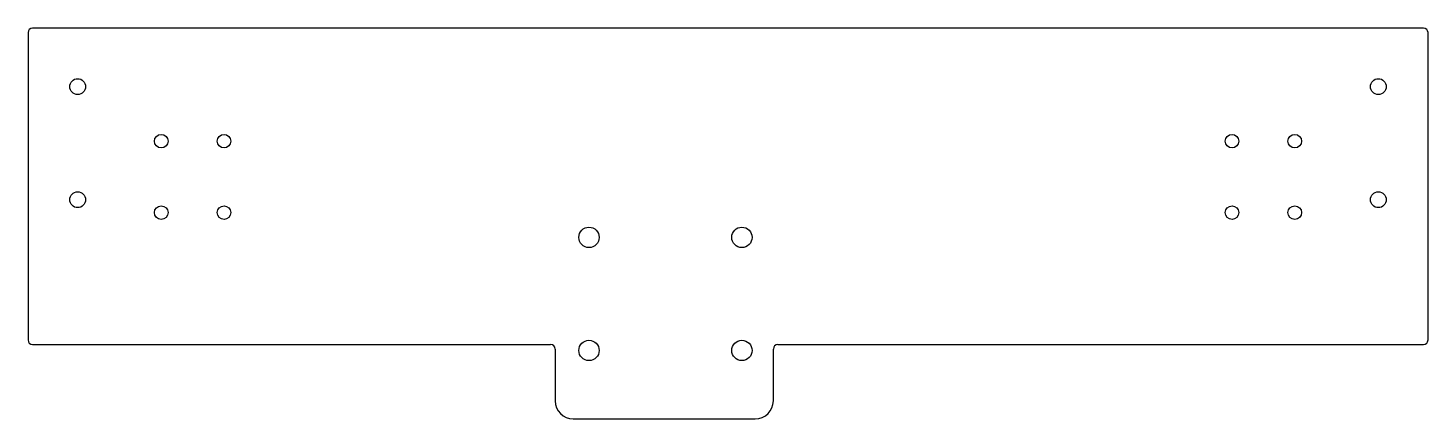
# Model space of a CAD drawing. Header units: millimetres. Extents: x -10 to 300, y -26 to 60.
import ezdxf

# ---------------------------------------------------------------- set-up
doc = ezdxf.new("R2010")
doc.units = ezdxf.units.MM

msp = doc.modelspace()

# ---------------------------------------------------------------- linework, layer by layer
at = {"color": 7, "linetype": 'Continuous', "lineweight": 25}
for p, q in [((-10, 58.95), (-10, -9)), ((299, 59.95), (-9, 59.95)), ((300, -9), (300, 58.95)), ((-9, -10), (105.72, -10)), ((106.72, -11), (106.72, -22.46)), ((155.04, -22.46), (155.04, -11)), ((156.04, -10), (299, -10)), ((110.72, -26.46), (151.04, -26.46))]:
    msp.add_line(p, q, dxfattribs=at)
for centre, radius in [((1, 47), 1.75), ((289, 47), 1.75), ((19.5, 34.95), 1.5), ((33.4, 34.95), 1.5), ((256.6, 34.95), 1.5), ((270.5, 34.95), 1.5), ((1, 22), 1.75), ((289, 22), 1.75), ((19.5, 19.15), 1.5), ((33.4, 19.15), 1.5), ((256.6, 19.15), 1.5), ((270.5, 19.15), 1.5), ((114.22, 13.68), 2.25), ((148.08, 13.68), 2.25), ((114.22, -11.32), 2.25), ((148.08, -11.32), 2.25)]:
    msp.add_circle(centre, radius, dxfattribs=at)
for centre, radius, start, end in [((-9, 58.95), 1, 90, 180), ((299, 58.95), 1, 0, 90), ((-9, -9), 1, 180, 270), ((299, -9), 1, 270, 360), ((105.72, -11), 1, 0, 90), ((156.04, -11), 1, 90, 180), ((110.72, -22.46), 4, 180, 270), ((151.04, -22.46), 4, 270, 0)]:
    msp.add_arc(centre, radius, start, end, dxfattribs=at)

doc.saveas('drawing.dxf')
